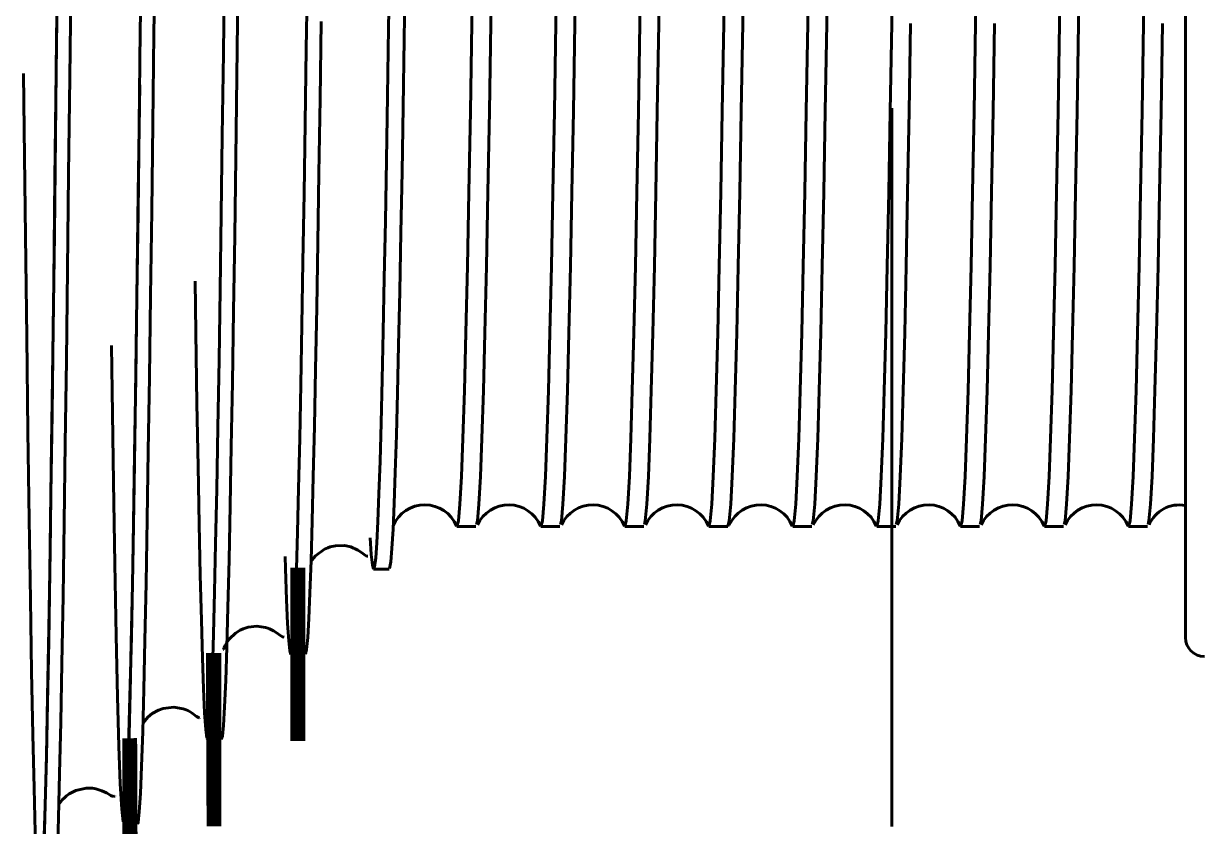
# Model space of a CAD drawing. Header units: millimetres. Extents: x 0 to 1680, y 0 to 594.
# Drawn here: x 162.803 to 166.891, y 501.21 to 503.988 of the extents above; entities that cross this region are included whole.
import ezdxf

# ---------------------------------------------------------------- set-up
doc = ezdxf.new("R2010")
doc.units = ezdxf.units.MM
doc.linetypes.add('K5LT_BASIC', pattern=[0])
doc.layers.add('Системный слой', color=7, linetype='Continuous')

# ---------------------------------------------------------------- blocks, each defined once
blk = doc.blocks.new('U438')
at = {"layer": 'Системный слой', "color": 5, "linetype": 'K5LT_BASIC', "lineweight": 60, "true_color": 0x0000ff}
for p, q in [((162.9831, 501.3339), (163.0193, 501.342)), ((163.0193, 501.342), (163.041, 501.3415)), ((163.041, 501.3415), (163.0531, 501.3396)), ((163.0531, 501.3396), (163.0736, 501.3332)), ((162.9248, 501.2852), (162.9376, 501.3023)), ((162.9376, 501.3023), (162.9437, 501.3087)), ((162.9437, 501.3087), (162.9509, 501.315)), ((162.9509, 501.315), (162.9606, 501.3221)), ((162.9606, 501.3221), (162.9831, 501.3339)), ((163.0736, 501.3332), (163.0893, 501.3257)), ((163.0893, 501.3257), (163.1047, 501.3162)), ((163.1047, 501.3162), (163.1131, 501.3129)), ((163.1131, 501.3129), (163.1188, 501.3143)), ((163.1188, 501.3143), (163.119, 501.3149))]:
    blk.add_line(p, q, dxfattribs=at)
blk = doc.blocks.new('U439')
at = {"layer": 'Системный слой', "color": 5, "linetype": 'K5LT_BASIC', "lineweight": 60, "true_color": 0x0000ff}
for p, q in [((163.2861, 501.618), (163.3227, 501.6222)), ((163.3227, 501.6222), (163.3546, 501.6167)), ((163.2181, 501.5696), (163.2333, 501.5877)), ((163.2333, 501.5877), (163.2479, 501.5999)), ((163.2479, 501.5999), (163.2692, 501.612)), ((163.2692, 501.612), (163.2861, 501.618)), ((163.3546, 501.6167), (163.3649, 501.6129)), ((163.3649, 501.6129), (163.3709, 501.6102)), ((163.3709, 501.6102), (163.3792, 501.6058)), ((163.3792, 501.6058), (163.3865, 501.6013)), ((163.3865, 501.6013), (163.4015, 501.5904)), ((163.4015, 501.5904), (163.411, 501.5848)), ((163.411, 501.5848), (163.4133, 501.5869)), ((163.2157, 501.5658), (163.2181, 501.5696))]:
    blk.add_line(p, q, dxfattribs=at)
blk = doc.blocks.new('U440')
at = {"layer": 'Системный слой', "color": 5, "linetype": 'K5LT_BASIC', "lineweight": 60, "true_color": 0x0000ff}
for p, q in [((163.5154, 501.8584), (163.5359, 501.8779)), ((163.5359, 501.8779), (163.5528, 501.8886)), ((163.5528, 501.8886), (163.5633, 501.8934)), ((163.5633, 501.8934), (163.5801, 501.8988)), ((163.5801, 501.8988), (163.6106, 501.9022)), ((163.6106, 501.9022), (163.6396, 501.8983)), ((163.6396, 501.8983), (163.6481, 501.8957)), ((163.6481, 501.8957), (163.6543, 501.8934)), ((163.6543, 501.8934), (163.6584, 501.8916)), ((163.6584, 501.8916), (163.6683, 501.8866)), ((163.6683, 501.8866), (163.6806, 501.8788)), ((163.6806, 501.8788), (163.6902, 501.8717)), ((163.6902, 501.8717), (163.6992, 501.8652)), ((163.4943, 501.8217), (163.497, 501.8281)), ((163.497, 501.8281), (163.5008, 501.836)), ((163.5008, 501.836), (163.5063, 501.8457)), ((163.5063, 501.8457), (163.5154, 501.8584)), ((163.6992, 501.8652), (163.7044, 501.865)), ((163.4939, 501.8216), (163.4943, 501.8217))]:
    blk.add_line(p, q, dxfattribs=at)
blk = doc.blocks.new('U441')
at = {"layer": 'Системный слой', "color": 5, "linetype": 'K5LT_BASIC', "lineweight": 60, "true_color": 0x0000ff}
for p, q in [((163.8133, 502.1464), (163.8441, 502.1689)), ((163.8441, 502.1689), (163.8557, 502.1741)), ((163.8557, 502.1741), (163.8636, 502.1768)), ((163.8636, 502.1768), (163.8828, 502.1811)), ((163.8828, 502.1811), (163.9136, 502.1814)), ((163.9136, 502.1814), (163.9356, 502.1767)), ((163.9356, 502.1767), (163.9451, 502.1732)), ((163.9451, 502.1732), (163.9504, 502.1709)), ((163.9504, 502.1709), (163.96, 502.1659)), ((163.96, 502.1659), (163.972, 502.1582)), ((163.972, 502.1582), (163.9813, 502.1512)), ((163.7977, 502.1268), (163.7985, 502.1281)), ((163.7985, 502.1281), (163.8002, 502.1306)), ((163.8002, 502.1306), (163.8133, 502.1464)), ((163.9813, 502.1512), (163.99, 502.145)), ((163.99, 502.145), (163.9947, 502.1451))]:
    blk.add_line(p, q, dxfattribs=at)
blk = doc.blocks.new('U444')
at = {"layer": 'Системный слой', "color": 5, "linetype": 'K5LT_BASIC', "lineweight": 60, "true_color": 0x0000ff}
for p, q in [((163.8328, 503.9953), (163.8289, 503.7275)), ((163.8289, 503.7275), (163.8249, 503.4691)), ((163.8249, 503.4691), (163.8211, 503.231)), ((163.8211, 503.231), (163.8173, 503.0053)), ((163.8173, 503.0053), (163.8133, 502.7911)), ((163.8133, 502.7911), (163.8094, 502.5935)), ((163.8094, 502.5935), (163.8056, 502.4207)), ((163.8056, 502.4207), (163.8017, 502.2664)), ((163.8017, 502.2664), (163.7978, 502.1305)), ((163.7978, 502.1305), (163.7939, 502.0166)), ((163.7939, 502.0166), (163.79, 501.9289)), ((163.79, 501.9289), (163.7862, 501.8639)), ((163.7862, 501.8639), (163.7823, 501.8221)), ((163.7783, 501.8053), (163.7777, 501.8066)), ((163.7823, 501.8221), (163.7783, 501.8053))]:
    blk.add_line(p, q, dxfattribs=at)
blk = doc.blocks.new('U445')
at = {"layer": 'Системный слой', "color": 5, "linetype": 'K5LT_BASIC', "lineweight": 60, "true_color": 0x0000ff}
for p, q in [((163.5451, 504.1046), (163.5411, 503.8049)), ((163.5411, 503.8049), (163.5373, 503.5245)), ((163.5373, 503.5245), (163.5334, 503.2542)), ((163.5334, 503.2542), (163.5295, 502.9927)), ((163.5295, 502.9927), (163.5256, 502.7458)), ((163.5256, 502.7458), (163.5217, 502.5241)), ((163.5217, 502.5241), (163.5179, 502.32)), ((163.5179, 502.32), (163.514, 502.1326)), ((163.514, 502.1326), (163.51, 501.9669)), ((163.51, 501.9669), (163.5062, 501.8294)), ((163.5062, 501.8294), (163.5024, 501.715)), ((163.5024, 501.715), (163.4984, 501.6237)), ((163.4984, 501.6237), (163.4945, 501.5585)), ((163.4945, 501.5585), (163.4907, 501.5213)), ((163.4907, 501.5213), (163.4871, 501.5109))]:
    blk.add_line(p, q, dxfattribs=at)
blk = doc.blocks.new('U446')
at = {"layer": 'Системный слой', "color": 5, "linetype": 'K5LT_BASIC', "lineweight": 60, "true_color": 0x0000ff}
for p, q in [((163.2576, 504.2753), (163.2537, 503.953)), ((163.2537, 503.953), (163.2499, 503.642)), ((163.2499, 503.642), (163.2461, 503.3401)), ((163.2461, 503.3401), (163.2422, 503.0454)), ((163.2422, 503.0454), (163.2382, 502.7649)), ((163.2382, 502.7649), (163.2344, 502.5101)), ((163.2344, 502.5101), (163.2305, 502.2728)), ((163.2305, 502.2728), (163.2266, 502.0518)), ((163.2266, 502.0518), (163.2227, 501.8527)), ((163.2227, 501.8527), (163.2188, 501.6838)), ((163.2188, 501.6838), (163.215, 501.5386)), ((163.215, 501.5386), (163.2111, 501.4171)), ((163.2111, 501.4171), (163.2071, 501.3229)), ((163.2071, 501.3229), (163.2033, 501.2594)), ((163.2033, 501.2594), (163.1995, 501.2234)), ((163.1995, 501.2234), (163.1965, 501.2177))]:
    blk.add_line(p, q, dxfattribs=at)
blk = doc.blocks.new('U447')
at = {"layer": 'Системный слой', "color": 5, "linetype": 'K5LT_BASIC', "lineweight": 60, "true_color": 0x0000ff}
for p, q in [((162.9663, 504.1438), (162.9625, 503.8016)), ((162.9625, 503.8016), (162.9586, 503.4672)), ((162.9586, 503.4672), (162.9547, 503.1386)), ((162.9547, 503.1386), (162.9508, 502.8231)), ((162.9508, 502.8231), (162.9469, 502.5345)), ((162.9469, 502.5345), (162.9431, 502.2628)), ((162.9431, 502.2628), (162.9392, 502.0069)), ((162.9392, 502.0069), (162.9352, 501.7731)), ((162.9352, 501.7731), (162.9314, 501.5709)), ((162.9314, 501.5709), (162.9275, 501.3931)), ((162.9275, 501.3931), (162.9236, 501.2393)), ((162.9236, 501.2393), (162.9197, 501.114))]:
    blk.add_line(p, q, dxfattribs=at)
blk = doc.blocks.new('U452')
at = {"layer": 'Системный слой', "color": 5, "linetype": 'K5LT_BASIC', "lineweight": 60, "true_color": 0x0000ff}
for p, q in [((164.1255, 507.68), (164.1219, 507.5167)), ((164.1219, 507.5167), (164.1184, 507.3397)), ((164.1184, 507.3397), (164.1148, 507.1489)), ((164.1148, 507.1489), (164.1113, 506.9472)), ((164.1113, 506.9472), (164.1077, 506.7353)), ((164.1077, 506.7353), (164.1041, 506.5087)), ((164.1041, 506.5087), (164.1004, 506.2742)), ((164.1004, 506.2742), (164.0967, 506.0255)), ((164.0967, 506.0255), (164.0929, 505.7701)), ((164.0929, 505.7701), (164.0892, 505.5121)), ((164.0892, 505.5121), (164.0854, 505.2525)), ((164.0854, 505.2525), (164.0816, 504.9857)), ((164.0816, 504.9857), (164.0778, 504.7209)), ((164.0778, 504.7209), (164.074, 504.4662)), ((164.074, 504.4662), (164.0702, 504.2153)), ((164.0702, 504.2153), (164.0665, 503.9734)), ((164.0665, 503.9734), (164.0627, 503.7387)), ((164.0627, 503.7387), (164.059, 503.5162)), ((164.059, 503.5162), (164.0553, 503.3041)), ((164.0553, 503.3041), (164.0515, 503.1069)), ((164.0515, 503.1069), (164.0478, 502.9231)), ((164.0478, 502.9231), (164.0441, 502.7565)), ((164.0441, 502.7565), (164.0404, 502.6059)), ((164.0404, 502.6059), (164.0366, 502.4739)), ((164.0366, 502.4739), (164.0329, 502.3608)), ((164.0329, 502.3608), (164.0291, 502.2651)), ((164.0291, 502.2651), (164.0253, 502.1907)), ((164.0064, 502.1511), (164.0027, 502.2088)), ((164.0253, 502.1907), (164.0216, 502.1388)), ((164.0103, 502.114), (164.0064, 502.1511)), ((164.014, 502.1003), (164.0103, 502.114)), ((164.0216, 502.1388), (164.0178, 502.1085)), ((164.0178, 502.1085), (164.014, 502.1003))]:
    blk.add_line(p, q, dxfattribs=at)
blk = doc.blocks.new('U454')
at = {"layer": 'Системный слой', "color": 5, "linetype": 'K5LT_BASIC', "lineweight": 60, "true_color": 0x0000ff}
for p, q in [((163.4944, 503.8855), (163.4982, 504.1748)), ((163.4906, 503.6002), (163.4944, 503.8855)), ((163.4868, 503.3283), (163.4906, 503.6002)), ((163.483, 503.068), (163.4868, 503.3283)), ((163.3962, 503.0967), (163.3988, 502.9186)), ((163.4792, 502.8246), (163.483, 503.068)), ((163.3988, 502.9186), (163.4028, 502.6737)), ((163.4753, 502.5901), (163.4792, 502.8246)), ((163.4028, 502.6737), (163.4066, 502.4556)), ((163.4714, 502.3766), (163.4753, 502.5901)), ((163.4066, 502.4556), (163.4104, 502.256)), ((163.4676, 502.1878), (163.4714, 502.3766)), ((163.4104, 502.256), (163.4142, 502.0788)), ((163.4638, 502.0212), (163.4676, 502.1878)), ((163.4142, 502.0788), (163.418, 501.9229)), ((163.46, 501.8747), (163.4638, 502.0212)), ((163.418, 501.9229), (163.4218, 501.793)), ((163.4562, 501.7527), (163.46, 501.8747)), ((163.4218, 501.793), (163.4256, 501.6861)), ((163.4524, 501.6542), (163.4562, 501.7527)), ((163.4256, 501.6861), (163.4295, 501.6026)), ((163.4486, 501.5813), (163.4524, 501.6542)), ((163.4295, 501.6026), (163.4334, 501.5451)), ((163.4447, 501.5334), (163.4486, 501.5813)), ((163.4334, 501.5451), (163.4372, 501.5155)), ((163.4372, 501.5155), (163.441, 501.5115)), ((163.441, 501.5115), (163.4447, 501.5334))]:
    blk.add_line(p, q, dxfattribs=at)
blk = doc.blocks.new('U455')
at = {"layer": 'Системный слой', "color": 5, "linetype": 'K5LT_BASIC', "lineweight": 60, "true_color": 0x0000ff}
for p, q in [((163.7812, 503.9014), (163.785, 504.1737)), ((163.7774, 503.6443), (163.7812, 503.9014)), ((163.7737, 503.4), (163.7774, 503.6443)), ((163.7699, 503.164), (163.7737, 503.4)), ((163.7661, 502.9442), (163.7699, 503.164)), ((163.7623, 502.7391), (163.7661, 502.9442)), ((163.7586, 502.5526), (163.7623, 502.7391)), ((163.7547, 502.3791), (163.7586, 502.5526)), ((163.7508, 502.2278), (163.7547, 502.3791)), ((163.747, 502.1008), (163.7508, 502.2278)), ((163.708, 502.1433), (163.7092, 502.1024)), ((163.7092, 502.1024), (163.713, 501.9938)), ((163.7433, 501.9963), (163.747, 502.1008)), ((163.713, 501.9938), (163.7168, 501.9117)), ((163.7395, 501.9129), (163.7433, 501.9963)), ((163.7168, 501.9117), (163.7206, 501.8523)), ((163.7357, 501.8533), (163.7395, 501.9129)), ((163.7206, 501.8523), (163.7243, 501.8168)), ((163.7319, 501.8171), (163.7357, 501.8533)), ((163.7243, 501.8168), (163.7281, 501.805)), ((163.7281, 501.805), (163.7319, 501.8171))]:
    blk.add_line(p, q, dxfattribs=at)
blk = doc.blocks.new('U456')
at = {"layer": 'Системный слой', "color": 5, "linetype": 'K5LT_BASIC', "lineweight": 60, "true_color": 0x0000ff}
for p, q in [((163.1998, 503.4014), (163.2045, 503.7767)), ((163.195, 503.0401), (163.1998, 503.4014)), ((163.1902, 502.7025), (163.195, 503.0401)), ((163.1066, 502.8742), (163.1088, 502.7171)), ((163.1088, 502.7171), (163.1136, 502.4016)), ((163.1854, 502.3922), (163.1902, 502.7025)), ((163.1136, 502.4016), (163.1183, 502.118)), ((163.1806, 502.1127), (163.1854, 502.3922)), ((163.1183, 502.118), (163.1231, 501.8693)), ((163.1758, 501.8669), (163.1806, 502.1127)), ((163.1231, 501.8693), (163.1279, 501.6582)), ((163.171, 501.6577), (163.1758, 501.8669)), ((163.1279, 501.6582), (163.1327, 501.4868)), ((163.1662, 501.4873), (163.171, 501.6577)), ((163.1327, 501.4868), (163.1375, 501.3568)), ((163.1615, 501.3577), (163.1662, 501.4873)), ((163.1375, 501.3568), (163.1423, 501.2695)), ((163.1567, 501.2703), (163.1615, 501.3577)), ((163.1423, 501.2695), (163.1471, 501.2259)), ((163.1519, 501.2261), (163.1567, 501.2703)), ((163.1471, 501.2259), (163.1519, 501.2261))]:
    blk.add_line(p, q, dxfattribs=at)
blk = doc.blocks.new('U460')
at = {"layer": 'Системный слой', "color": 5, "linetype": 'K5LT_BASIC', "lineweight": 60, "true_color": 0x0000ff}
for p, q in [((162.917, 503.936), (162.9208, 504.286)), ((162.9131, 503.5977), (162.917, 503.936)), ((162.9091, 503.2582), (162.9131, 503.5977)), ((162.9052, 502.9361), (162.9091, 503.2582)), ((162.9013, 502.6375), (162.9052, 502.9361)), ((162.8975, 502.3593), (162.9013, 502.6375)), ((162.8935, 502.0912), (162.8975, 502.3593)), ((162.8895, 501.8487), (162.8935, 502.0912)), ((162.8856, 501.6357), (162.8895, 501.8487)), ((162.8818, 501.4496), (162.8856, 501.6357)), ((162.8778, 501.2839), (162.8818, 501.4496)), ((162.8738, 501.1491), (162.8778, 501.2839))]:
    blk.add_line(p, q, dxfattribs=at)
blk = doc.blocks.new('U461')
at = {"layer": 'Системный слой', "color": 5, "linetype": 'K5LT_BASIC', "lineweight": 60, "true_color": 0x0000ff}
for p, q in [((163.2068, 503.9623), (163.2108, 504.2975)), ((163.2028, 503.6394), (163.2068, 503.9623)), ((163.1989, 503.335), (163.2028, 503.6394)), ((163.1951, 503.0461), (163.1989, 503.335)), ((163.1911, 502.762), (163.1951, 503.0461)), ((163.1871, 502.4986), (163.1911, 502.762)), ((163.1833, 502.2606), (163.1871, 502.4986)), ((163.1794, 502.0452), (163.1833, 502.2606)), ((163.1754, 501.8448), (163.1794, 502.0452)), ((163.1715, 501.6713), (163.1754, 501.8448)), ((163.1676, 501.5272), (163.1715, 501.6713)), ((163.1638, 501.4103), (163.1676, 501.5272)), ((163.1598, 501.317), (163.1638, 501.4103)), ((163.1558, 501.2539), (163.1598, 501.317)), ((163.1519, 501.221), (163.1558, 501.2539)), ((163.1494, 501.2181), (163.1519, 501.221))]:
    blk.add_line(p, q, dxfattribs=at)
blk = doc.blocks.new('U462')
at = {"layer": 'Системный слой', "color": 5, "linetype": 'K5LT_BASIC', "lineweight": 60, "true_color": 0x0000ff}
for p, q in [((166.7456, 503.9883), (166.7404, 503.6856)), ((166.7404, 503.6856), (166.7352, 503.4053)), ((166.7352, 503.4053), (166.7301, 503.149)), ((166.7301, 503.149), (166.7248, 502.9184)), ((166.7248, 502.9184), (166.7196, 502.7183)), ((166.7196, 502.7183), (166.7145, 502.5521)), ((166.7145, 502.5521), (166.7093, 502.4205)), ((166.7093, 502.4205), (166.7041, 502.3246)), ((166.7041, 502.3246), (166.6988, 502.2668)), ((166.6988, 502.2668), (166.6955, 502.2544))]:
    blk.add_line(p, q, dxfattribs=at)
blk = doc.blocks.new('U463')
at = {"layer": 'Системный слой', "color": 5, "linetype": 'K5LT_BASIC', "lineweight": 60, "true_color": 0x0000ff}
for p, q in [((166.4602, 504.308), (166.455, 503.9883)), ((166.455, 503.9883), (166.4497, 503.6856)), ((166.4497, 503.6856), (166.4446, 503.4053)), ((166.4446, 503.4053), (166.4394, 503.149)), ((166.4394, 503.149), (166.4342, 502.9184)), ((166.4342, 502.9184), (166.429, 502.7183)), ((166.429, 502.7183), (166.4238, 502.5521)), ((166.4238, 502.5521), (166.4187, 502.4205)), ((166.4187, 502.4205), (166.4134, 502.3246)), ((166.4134, 502.3246), (166.4082, 502.2668)), ((166.4082, 502.2668), (166.4049, 502.2544))]:
    blk.add_line(p, q, dxfattribs=at)
blk = doc.blocks.new('U464')
at = {"layer": 'Системный слой', "color": 5, "linetype": 'K5LT_BASIC', "lineweight": 60, "true_color": 0x0000ff}
for p, q in [((166.1643, 503.9883), (166.1591, 503.6856)), ((166.1591, 503.6856), (166.154, 503.4053)), ((166.154, 503.4053), (166.1488, 503.149)), ((166.1488, 503.149), (166.1436, 502.9184)), ((166.1436, 502.9184), (166.1383, 502.7183)), ((166.1383, 502.7183), (166.1332, 502.5521)), ((166.1332, 502.5521), (166.1281, 502.4205)), ((166.1281, 502.4205), (166.1228, 502.3246)), ((166.1228, 502.3246), (166.1176, 502.2668)), ((166.1176, 502.2668), (166.1143, 502.2544))]:
    blk.add_line(p, q, dxfattribs=at)
blk = doc.blocks.new('U465')
at = {"layer": 'Системный слой', "color": 5, "linetype": 'K5LT_BASIC', "lineweight": 60, "true_color": 0x0000ff}
for p, q in [((165.8737, 503.9883), (165.8685, 503.6856)), ((165.8685, 503.6856), (165.8633, 503.4053)), ((165.8633, 503.4053), (165.8582, 503.149)), ((165.8582, 503.149), (165.853, 502.9184)), ((165.853, 502.9184), (165.8477, 502.7183)), ((165.8477, 502.7183), (165.8426, 502.5521)), ((165.8426, 502.5521), (165.8374, 502.4205)), ((165.8374, 502.4205), (165.8322, 502.3246)), ((165.8322, 502.3246), (165.827, 502.2668)), ((165.827, 502.2668), (165.8237, 502.2544))]:
    blk.add_line(p, q, dxfattribs=at)
blk = doc.blocks.new('U466')
at = {"layer": 'Системный слой', "color": 5, "linetype": 'K5LT_BASIC', "lineweight": 60, "true_color": 0x0000ff}
for p, q in [((165.5883, 504.308), (165.5831, 503.9883)), ((165.5831, 503.9883), (165.5779, 503.6856)), ((165.5779, 503.6856), (165.5727, 503.4053)), ((165.5727, 503.4053), (165.5676, 503.149)), ((165.5676, 503.149), (165.5623, 502.9184)), ((165.5623, 502.9184), (165.5571, 502.7183)), ((165.5571, 502.7183), (165.552, 502.5521)), ((165.552, 502.5521), (165.5468, 502.4205)), ((165.5468, 502.4205), (165.5416, 502.3246)), ((165.5416, 502.3246), (165.5363, 502.2668)), ((165.5363, 502.2668), (165.533, 502.2544))]:
    blk.add_line(p, q, dxfattribs=at)
blk = doc.blocks.new('U467')
at = {"layer": 'Системный слой', "color": 5, "linetype": 'K5LT_BASIC', "lineweight": 60, "true_color": 0x0000ff}
for p, q in [((165.2977, 504.308), (165.2925, 503.9883)), ((165.2925, 503.9883), (165.2872, 503.6856)), ((165.2872, 503.6856), (165.2821, 503.4053)), ((165.2821, 503.4053), (165.2769, 503.149)), ((165.2769, 503.149), (165.2717, 502.9184)), ((165.2717, 502.9184), (165.2665, 502.7183)), ((165.2665, 502.7183), (165.2613, 502.5521)), ((165.2613, 502.5521), (165.2562, 502.4205)), ((165.2562, 502.4205), (165.2509, 502.3246)), ((165.2509, 502.3246), (165.2457, 502.2668)), ((165.2457, 502.2668), (165.2406, 502.2475))]:
    blk.add_line(p, q, dxfattribs=at)
blk = doc.blocks.new('U468')
at = {"layer": 'Системный слой', "color": 5, "linetype": 'K5LT_BASIC', "lineweight": 60, "true_color": 0x0000ff}
for p, q in [((165.0071, 504.308), (165.0018, 503.9883)), ((165.0018, 503.9883), (164.9966, 503.6856)), ((164.9966, 503.6856), (164.9915, 503.4053)), ((164.9915, 503.4053), (164.9863, 503.149)), ((164.9863, 503.149), (164.9811, 502.9184)), ((164.9811, 502.9184), (164.9758, 502.7183)), ((164.9758, 502.7183), (164.9707, 502.5521)), ((164.9707, 502.5521), (164.9656, 502.4205)), ((164.9656, 502.4205), (164.9603, 502.3246)), ((164.9603, 502.3246), (164.9551, 502.2668)), ((164.9551, 502.2668), (164.9518, 502.2544))]:
    blk.add_line(p, q, dxfattribs=at)
blk = doc.blocks.new('U469')
at = {"layer": 'Системный слой', "color": 5, "linetype": 'K5LT_BASIC', "lineweight": 60, "true_color": 0x0000ff}
for p, q in [((164.7165, 504.308), (164.7112, 503.9883)), ((164.7112, 503.9883), (164.706, 503.6856)), ((164.706, 503.6856), (164.7008, 503.4053)), ((164.7008, 503.4053), (164.6957, 503.149)), ((164.6957, 503.149), (164.6905, 502.9184)), ((164.6905, 502.9184), (164.6852, 502.7183)), ((164.6852, 502.7183), (164.6801, 502.5521)), ((164.6801, 502.5521), (164.6749, 502.4205)), ((164.6749, 502.4205), (164.6697, 502.3246)), ((164.6697, 502.3246), (164.6645, 502.2668)), ((164.6645, 502.2668), (164.6612, 502.2544))]:
    blk.add_line(p, q, dxfattribs=at)
blk = doc.blocks.new('U470')
at = {"layer": 'Системный слой', "color": 5, "linetype": 'K5LT_BASIC', "lineweight": 60, "true_color": 0x0000ff}
for p, q in [((164.4258, 504.308), (164.4206, 503.9883)), ((164.4206, 503.9883), (164.4154, 503.6856)), ((164.4154, 503.6856), (164.4102, 503.4053)), ((164.4102, 503.4053), (164.4051, 503.149)), ((164.4051, 503.149), (164.3998, 502.9184)), ((164.3998, 502.9184), (164.3946, 502.7183)), ((164.3946, 502.7183), (164.3895, 502.5521)), ((164.3895, 502.5521), (164.3843, 502.4205)), ((164.3843, 502.4205), (164.3791, 502.3246)), ((164.3791, 502.3246), (164.3738, 502.2668)), ((164.3738, 502.2668), (164.3705, 502.2544))]:
    blk.add_line(p, q, dxfattribs=at)
blk = doc.blocks.new('U472')
at = {"layer": 'Системный слой', "color": 5, "linetype": 'K5LT_BASIC', "lineweight": 60, "true_color": 0x0000ff}
for p, q in [((164.3704, 504.9772), (164.3756, 505.3218)), ((164.3652, 504.6384), (164.3704, 504.9772)), ((164.3601, 504.3081), (164.3652, 504.6384)), ((164.3549, 503.9885), (164.3601, 504.3081)), ((164.3496, 503.6858), (164.3549, 503.9885)), ((164.3445, 503.4055), (164.3496, 503.6858)), ((164.3393, 503.1492), (164.3445, 503.4055)), ((164.3341, 502.9186), (164.3393, 503.1492)), ((164.3289, 502.7185), (164.3341, 502.9186)), ((164.3237, 502.5523), (164.3289, 502.7185)), ((164.3186, 502.4207), (164.3237, 502.5523)), ((164.3133, 502.3249), (164.3186, 502.4207)), ((164.3081, 502.267), (164.3133, 502.3249)), ((164.3014, 502.2537), (164.303, 502.2478)), ((164.303, 502.2478), (164.3081, 502.267))]:
    blk.add_line(p, q, dxfattribs=at)
blk = doc.blocks.new('U473')
at = {"layer": 'Системный слой', "color": 5, "linetype": 'K5LT_BASIC', "lineweight": 60, "true_color": 0x0000ff}
for p, q in [((164.661, 504.9772), (164.6662, 505.322)), ((164.6559, 504.6384), (164.661, 504.9772)), ((164.6507, 504.3081), (164.6559, 504.6384)), ((164.6455, 503.9885), (164.6507, 504.3081)), ((164.6402, 503.6858), (164.6455, 503.9885)), ((164.6351, 503.4055), (164.6402, 503.6858)), ((164.63, 503.1492), (164.6351, 503.4055)), ((164.6247, 502.9186), (164.63, 503.1492)), ((164.6195, 502.7185), (164.6247, 502.9186)), ((164.6143, 502.5523), (164.6195, 502.7185)), ((164.6092, 502.4207), (164.6143, 502.5523)), ((164.604, 502.3249), (164.6092, 502.4207)), ((164.5987, 502.267), (164.604, 502.3249)), ((164.592, 502.2537), (164.5936, 502.2478)), ((164.5936, 502.2478), (164.5987, 502.267))]:
    blk.add_line(p, q, dxfattribs=at)
blk = doc.blocks.new('U474')
at = {"layer": 'Системный слой', "color": 5, "linetype": 'K5LT_BASIC', "lineweight": 60, "true_color": 0x0000ff}
for p, q in [((164.9516, 504.9772), (164.9569, 505.3225)), ((164.9569, 505.3225), (164.9569, 505.323)), ((164.9465, 504.6384), (164.9516, 504.9772)), ((164.9413, 504.3081), (164.9465, 504.6384)), ((164.9361, 503.9885), (164.9413, 504.3081)), ((164.9309, 503.6858), (164.9361, 503.9885)), ((164.9257, 503.4055), (164.9309, 503.6858)), ((164.9206, 503.1492), (164.9257, 503.4055)), ((164.9153, 502.9186), (164.9206, 503.1492)), ((164.9101, 502.7185), (164.9153, 502.9186)), ((164.905, 502.5523), (164.9101, 502.7185)), ((164.8998, 502.4207), (164.905, 502.5523)), ((164.8946, 502.3249), (164.8998, 502.4207)), ((164.8893, 502.267), (164.8946, 502.3249)), ((164.8826, 502.2537), (164.8842, 502.2478)), ((164.8842, 502.2478), (164.8893, 502.267))]:
    blk.add_line(p, q, dxfattribs=at)
blk = doc.blocks.new('U475')
at = {"layer": 'Системный слой', "color": 5, "linetype": 'K5LT_BASIC', "lineweight": 60, "true_color": 0x0000ff}
for p, q in [((165.2423, 504.9772), (165.2475, 505.3225)), ((165.2475, 505.3225), (165.2475, 505.3231)), ((165.2371, 504.6384), (165.2423, 504.9772)), ((165.232, 504.3081), (165.2371, 504.6384)), ((165.2267, 503.9885), (165.232, 504.3081)), ((165.2215, 503.6858), (165.2267, 503.9885)), ((165.2164, 503.4055), (165.2215, 503.6858)), ((165.2112, 503.1492), (165.2164, 503.4055)), ((165.206, 502.9186), (165.2112, 503.1492)), ((165.2007, 502.7185), (165.206, 502.9186)), ((165.1956, 502.5523), (165.2007, 502.7185)), ((165.1905, 502.4207), (165.1956, 502.5523)), ((165.1852, 502.3249), (165.1905, 502.4207)), ((165.18, 502.267), (165.1852, 502.3249)), ((165.1733, 502.2537), (165.1748, 502.2478)), ((165.1748, 502.2478), (165.18, 502.267))]:
    blk.add_line(p, q, dxfattribs=at)
blk = doc.blocks.new('U476')
at = {"layer": 'Системный слой', "color": 5, "linetype": 'K5LT_BASIC', "lineweight": 60, "true_color": 0x0000ff}
for p, q in [((165.5329, 504.9772), (165.5381, 505.3225)), ((165.5277, 504.6384), (165.5329, 504.9772)), ((165.5226, 504.3081), (165.5277, 504.6384)), ((165.5174, 503.9885), (165.5226, 504.3081)), ((165.5121, 503.6858), (165.5174, 503.9885)), ((165.507, 503.4055), (165.5121, 503.6858)), ((165.5018, 503.1492), (165.507, 503.4055)), ((165.4966, 502.9186), (165.5018, 503.1492)), ((165.4914, 502.7185), (165.4966, 502.9186)), ((165.4862, 502.5523), (165.4914, 502.7185)), ((165.4811, 502.4207), (165.4862, 502.5523)), ((165.4758, 502.3249), (165.4811, 502.4207)), ((165.4706, 502.267), (165.4758, 502.3249)), ((165.4639, 502.2537), (165.4655, 502.2478)), ((165.4655, 502.2478), (165.4706, 502.267))]:
    blk.add_line(p, q, dxfattribs=at)
blk = doc.blocks.new('U477')
at = {"layer": 'Системный слой', "color": 5, "linetype": 'K5LT_BASIC', "lineweight": 60, "true_color": 0x0000ff}
for p, q in [((165.8235, 504.9772), (165.8287, 505.3219)), ((165.8184, 504.6384), (165.8235, 504.9772)), ((165.8132, 504.3081), (165.8184, 504.6384)), ((165.808, 503.9885), (165.8132, 504.3081)), ((165.8027, 503.6858), (165.808, 503.9885)), ((165.7976, 503.4055), (165.8027, 503.6858)), ((165.7925, 503.1492), (165.7976, 503.4055)), ((165.7872, 502.9186), (165.7925, 503.1492)), ((165.782, 502.7185), (165.7872, 502.9186)), ((165.7768, 502.5523), (165.782, 502.7185)), ((165.7717, 502.4207), (165.7768, 502.5523)), ((165.7665, 502.3249), (165.7717, 502.4207)), ((165.7612, 502.267), (165.7665, 502.3249)), ((165.7545, 502.2537), (165.7561, 502.2478)), ((165.7561, 502.2478), (165.7612, 502.267))]:
    blk.add_line(p, q, dxfattribs=at)
blk = doc.blocks.new('U478')
at = {"layer": 'Системный слой', "color": 5, "linetype": 'K5LT_BASIC', "lineweight": 60, "true_color": 0x0000ff}
for p, q in [((166.1141, 504.9772), (166.1194, 505.3222)), ((166.109, 504.6384), (166.1141, 504.9772)), ((166.1038, 504.3081), (166.109, 504.6384)), ((166.0986, 503.9885), (166.1038, 504.3081)), ((166.0934, 503.6858), (166.0986, 503.9885)), ((166.0882, 503.4055), (166.0934, 503.6858)), ((166.0831, 503.1492), (166.0882, 503.4055)), ((166.0778, 502.9186), (166.0831, 503.1492)), ((166.0726, 502.7185), (166.0778, 502.9186)), ((166.0675, 502.5523), (166.0726, 502.7185)), ((166.0623, 502.4207), (166.0675, 502.5523)), ((166.0571, 502.3249), (166.0623, 502.4207)), ((166.0518, 502.267), (166.0571, 502.3249)), ((166.0451, 502.2537), (166.0467, 502.2478)), ((166.0467, 502.2478), (166.0518, 502.267))]:
    blk.add_line(p, q, dxfattribs=at)
blk = doc.blocks.new('U479')
at = {"layer": 'Системный слой', "color": 5, "linetype": 'K5LT_BASIC', "lineweight": 60, "true_color": 0x0000ff}
for p, q in [((166.4048, 504.9772), (166.41, 505.3225)), ((166.41, 505.3225), (166.41, 505.3232)), ((166.3996, 504.6384), (166.4048, 504.9772)), ((166.3945, 504.3081), (166.3996, 504.6384)), ((166.3892, 503.9885), (166.3945, 504.3081)), ((166.384, 503.6858), (166.3892, 503.9885)), ((166.3789, 503.4055), (166.384, 503.6858)), ((166.3737, 503.1492), (166.3789, 503.4055)), ((166.3685, 502.9186), (166.3737, 503.1492)), ((166.3632, 502.7185), (166.3685, 502.9186)), ((166.3581, 502.5523), (166.3632, 502.7185)), ((166.353, 502.4207), (166.3581, 502.5523)), ((166.3477, 502.3249), (166.353, 502.4207)), ((166.3425, 502.267), (166.3477, 502.3249)), ((166.3358, 502.2537), (166.3373, 502.2478)), ((166.3373, 502.2478), (166.3425, 502.267))]:
    blk.add_line(p, q, dxfattribs=at)
blk = doc.blocks.new('U480')
at = {"layer": 'Системный слой', "color": 5, "linetype": 'K5LT_BASIC', "lineweight": 60, "true_color": 0x0000ff}
for p, q in [((166.6954, 504.9772), (166.7006, 505.3225)), ((166.7006, 505.3225), (166.7006, 505.3232)), ((166.6902, 504.6384), (166.6954, 504.9772)), ((166.6851, 504.3081), (166.6902, 504.6384)), ((166.6799, 503.9885), (166.6851, 504.3081)), ((166.6746, 503.6858), (166.6799, 503.9885)), ((166.6695, 503.4055), (166.6746, 503.6858)), ((166.6643, 503.1492), (166.6695, 503.4055)), ((166.6591, 502.9186), (166.6643, 503.1492)), ((166.6539, 502.7185), (166.6591, 502.9186)), ((166.6487, 502.5523), (166.6539, 502.7185)), ((166.6436, 502.4207), (166.6487, 502.5523)), ((166.6383, 502.3249), (166.6436, 502.4207)), ((166.6331, 502.267), (166.6383, 502.3249)), ((166.6264, 502.2537), (166.628, 502.2478)), ((166.628, 502.2478), (166.6331, 502.267))]:
    blk.add_line(p, q, dxfattribs=at)
blk = doc.blocks.new('U481')
at = {"layer": 'Системный слой', "color": 5, "linetype": 'K5LT_BASIC', "lineweight": 60, "true_color": 0x0000ff}
for p, q in [((164.1782, 507.5293), (164.182, 507.68)), ((164.1747, 507.3675), (164.1782, 507.5293)), ((164.1707, 507.1681), (164.1747, 507.3675)), ((164.1668, 506.9542), (164.1707, 507.1681)), ((164.1629, 506.7302), (164.1668, 506.9542)), ((164.1591, 506.4941), (164.1629, 506.7302)), ((164.1552, 506.2513), (164.1591, 506.4941)), ((164.1514, 505.9994), (164.1552, 506.2513)), ((164.1476, 505.7443), (164.1514, 505.9994)), ((164.1437, 505.4824), (164.1476, 505.7443)), ((164.1399, 505.2208), (164.1437, 505.4824)), ((164.1359, 504.9498), (164.1399, 505.2208)), ((164.1319, 504.6831), (164.1359, 504.9498)), ((164.1281, 504.4263), (164.1319, 504.6831)), ((164.1243, 504.1771), (164.1281, 504.4263)), ((164.1204, 503.9334), (164.1243, 504.1771)), ((164.1166, 503.7006), (164.1204, 503.9334)), ((164.1127, 503.4757), (164.1166, 503.7006)), ((164.1089, 503.265), (164.1127, 503.4757)), ((164.1049, 503.0611), (164.1089, 503.265)), ((164.101, 502.875), (164.1049, 503.0611)), ((164.0971, 502.7098), (164.101, 502.875)), ((164.0932, 502.5636), (164.0971, 502.7098)), ((164.0894, 502.435), (164.0932, 502.5636)), ((164.0856, 502.327), (164.0894, 502.435)), ((164.0817, 502.2383), (164.0856, 502.327)), ((164.0779, 502.1716), (164.0817, 502.2383)), ((164.0739, 502.1253), (164.0779, 502.1716)), ((164.0699, 502.1026), (164.0739, 502.1253)), ((164.0681, 502.1029), (164.0699, 502.1026))]:
    blk.add_line(p, q, dxfattribs=at)
blk = doc.blocks.new('U482')
at = {"layer": 'Системный слой', "color": 5, "linetype": 'K5LT_BASIC', "lineweight": 60, "true_color": 0x0000ff}
for p, q in [((166.6851, 504.308), (166.6799, 503.9883)), ((166.6799, 503.9883), (166.6746, 503.6856)), ((166.6746, 503.6856), (166.6695, 503.4053)), ((166.6695, 503.4053), (166.6643, 503.149)), ((166.6643, 503.149), (166.6591, 502.9184)), ((166.6591, 502.9184), (166.6539, 502.7183)), ((166.6539, 502.7183), (166.6487, 502.5521)), ((166.6487, 502.5521), (166.6436, 502.4205)), ((166.6436, 502.4205), (166.6383, 502.3246)), ((166.6383, 502.3246), (166.6331, 502.2668)), ((166.6331, 502.2668), (166.628, 502.2475))]:
    blk.add_line(p, q, dxfattribs=at)
blk = doc.blocks.new('U483')
at = {"layer": 'Системный слой', "color": 5, "linetype": 'K5LT_BASIC', "lineweight": 60, "true_color": 0x0000ff}
for p, q in [((166.3892, 503.9883), (166.384, 503.6856)), ((166.384, 503.6856), (166.3789, 503.4053)), ((166.3789, 503.4053), (166.3737, 503.149)), ((166.3737, 503.149), (166.3685, 502.9184)), ((166.3685, 502.9184), (166.3632, 502.7183)), ((166.3632, 502.7183), (166.3581, 502.5521)), ((166.3581, 502.5521), (166.353, 502.4205)), ((166.353, 502.4205), (166.3477, 502.3246)), ((166.3477, 502.3246), (166.3425, 502.2668)), ((166.3425, 502.2668), (166.3373, 502.2475))]:
    blk.add_line(p, q, dxfattribs=at)
blk = doc.blocks.new('U484')
at = {"layer": 'Системный слой', "color": 5, "linetype": 'K5LT_BASIC', "lineweight": 60, "true_color": 0x0000ff}
for p, q in [((166.0986, 503.9883), (166.0934, 503.6856)), ((166.0934, 503.6856), (166.0882, 503.4053)), ((166.0882, 503.4053), (166.0831, 503.149)), ((166.0831, 503.149), (166.0778, 502.9184)), ((166.0778, 502.9184), (166.0726, 502.7183)), ((166.0726, 502.7183), (166.0675, 502.5521)), ((166.0675, 502.5521), (166.0623, 502.4205)), ((166.0623, 502.4205), (166.0571, 502.3246)), ((166.0571, 502.3246), (166.0518, 502.2668)), ((166.0518, 502.2668), (166.0467, 502.2475))]:
    blk.add_line(p, q, dxfattribs=at)
blk = doc.blocks.new('U485')
at = {"layer": 'Системный слой', "color": 5, "linetype": 'K5LT_BASIC', "lineweight": 60, "true_color": 0x0000ff}
for p, q in [((165.8132, 504.308), (165.808, 503.9883)), ((165.808, 503.9883), (165.8027, 503.6856)), ((165.8027, 503.6856), (165.7976, 503.4053)), ((165.7976, 503.4053), (165.7925, 503.149)), ((165.7925, 503.149), (165.7872, 502.9184)), ((165.7872, 502.9184), (165.782, 502.7183)), ((165.782, 502.7183), (165.7768, 502.5521)), ((165.7768, 502.5521), (165.7717, 502.4205)), ((165.7717, 502.4205), (165.7665, 502.3246)), ((165.7665, 502.3246), (165.7612, 502.2668)), ((165.7612, 502.2668), (165.7561, 502.2475))]:
    blk.add_line(p, q, dxfattribs=at)
blk = doc.blocks.new('U486')
at = {"layer": 'Системный слой', "color": 5, "linetype": 'K5LT_BASIC', "lineweight": 60, "true_color": 0x0000ff}
for p, q in [((165.5226, 504.308), (165.5174, 503.9883)), ((165.5174, 503.9883), (165.5121, 503.6856)), ((165.5121, 503.6856), (165.507, 503.4053)), ((165.507, 503.4053), (165.5018, 503.149)), ((165.5018, 503.149), (165.4966, 502.9184)), ((165.4966, 502.9184), (165.4914, 502.7183)), ((165.4914, 502.7183), (165.4862, 502.5521)), ((165.4862, 502.5521), (165.4811, 502.4205)), ((165.4811, 502.4205), (165.4758, 502.3246)), ((165.4758, 502.3246), (165.4706, 502.2668)), ((165.4706, 502.2668), (165.4655, 502.2475))]:
    blk.add_line(p, q, dxfattribs=at)
blk = doc.blocks.new('U487')
at = {"layer": 'Системный слой', "color": 5, "linetype": 'K5LT_BASIC', "lineweight": 60, "true_color": 0x0000ff}
for p, q in [((165.232, 504.308), (165.2267, 503.9883)), ((165.2267, 503.9883), (165.2215, 503.6856)), ((165.2215, 503.6856), (165.2164, 503.4053)), ((165.2164, 503.4053), (165.2112, 503.149)), ((165.2112, 503.149), (165.206, 502.9184)), ((165.206, 502.9184), (165.2007, 502.7183)), ((165.2007, 502.7183), (165.1956, 502.5521)), ((165.1956, 502.5521), (165.1905, 502.4205)), ((165.1905, 502.4205), (165.1852, 502.3246)), ((165.1852, 502.3246), (165.18, 502.2668)), ((165.18, 502.2668), (165.1748, 502.2475))]:
    blk.add_line(p, q, dxfattribs=at)
blk = doc.blocks.new('U488')
at = {"layer": 'Системный слой', "color": 5, "linetype": 'K5LT_BASIC', "lineweight": 60, "true_color": 0x0000ff}
for p, q in [((164.9413, 504.308), (164.9361, 503.9883)), ((164.9361, 503.9883), (164.9309, 503.6856)), ((164.9309, 503.6856), (164.9257, 503.4053)), ((164.9257, 503.4053), (164.9206, 503.149)), ((164.9206, 503.149), (164.9153, 502.9184)), ((164.9153, 502.9184), (164.9101, 502.7183)), ((164.9101, 502.7183), (164.905, 502.5521)), ((164.905, 502.5521), (164.8998, 502.4205)), ((164.8998, 502.4205), (164.8946, 502.3246)), ((164.8946, 502.3246), (164.8893, 502.2668)), ((164.8893, 502.2668), (164.8842, 502.2475))]:
    blk.add_line(p, q, dxfattribs=at)
blk = doc.blocks.new('U489')
at = {"layer": 'Системный слой', "color": 5, "linetype": 'K5LT_BASIC', "lineweight": 60, "true_color": 0x0000ff}
for p, q in [((164.6507, 504.308), (164.6455, 503.9883)), ((164.6455, 503.9883), (164.6402, 503.6856)), ((164.6402, 503.6856), (164.6351, 503.4053)), ((164.6351, 503.4053), (164.63, 503.149)), ((164.63, 503.149), (164.6247, 502.9184)), ((164.6247, 502.9184), (164.6195, 502.7183)), ((164.6195, 502.7183), (164.6143, 502.5521)), ((164.6143, 502.5521), (164.6092, 502.4205)), ((164.6092, 502.4205), (164.604, 502.3246)), ((164.604, 502.3246), (164.5987, 502.2668)), ((164.5987, 502.2668), (164.5936, 502.2475))]:
    blk.add_line(p, q, dxfattribs=at)
blk = doc.blocks.new('U490')
at = {"layer": 'Системный слой', "color": 5, "linetype": 'K5LT_BASIC', "lineweight": 60, "true_color": 0x0000ff}
for p, q in [((164.3601, 504.308), (164.3549, 503.9883)), ((164.3549, 503.9883), (164.3496, 503.6856)), ((164.3496, 503.6856), (164.3445, 503.4053)), ((164.3445, 503.4053), (164.3393, 503.149)), ((164.3393, 503.149), (164.3341, 502.9184)), ((164.3341, 502.9184), (164.3289, 502.7183)), ((164.3289, 502.7183), (164.3237, 502.5521)), ((164.3237, 502.5521), (164.3186, 502.4205)), ((164.3186, 502.4205), (164.3133, 502.3246)), ((164.3133, 502.3246), (164.3081, 502.2668)), ((164.3081, 502.2668), (164.303, 502.2475))]:
    blk.add_line(p, q, dxfattribs=at)
blk = doc.blocks.new('U494')
at = {"layer": 'Системный слой', "color": 5, "linetype": 'K5LT_BASIC', "lineweight": 60, "true_color": 0x0000ff}
for p, q in [((162.9326, 505.3813), (162.9338, 505.4892)), ((162.9284, 504.9845), (162.9326, 505.3813)), ((162.9241, 504.5898), (162.9284, 504.9845)), ((162.9198, 504.2006), (162.9241, 504.5898)), ((162.9156, 503.8201), (162.9198, 504.2006)), ((162.8027, 503.8156), (162.8049, 503.6208)), ((162.9113, 503.4517), (162.9156, 503.8201)), ((162.8049, 503.6208), (162.8091, 503.2536)), ((162.9071, 503.0984), (162.9113, 503.4517)), ((162.8091, 503.2536), (162.8134, 502.9045)), ((162.9028, 502.7633), (162.9071, 503.0984)), ((162.8134, 502.9045), (162.8177, 502.5765)), ((162.8986, 502.4493), (162.9028, 502.7633)), ((162.8177, 502.5765), (162.8219, 502.2724)), ((162.8943, 502.159), (162.8986, 502.4493)), ((162.8219, 502.2724), (162.8262, 501.9947)), ((162.89, 501.895), (162.8943, 502.159)), ((162.8262, 501.9947), (162.8304, 501.7456)), ((162.8858, 501.6595), (162.89, 501.895)), ((162.8304, 501.7456), (162.8347, 501.5272)), ((162.8815, 501.4547), (162.8858, 501.6595)), ((162.8347, 501.5272), (162.8389, 501.3414)), ((162.8773, 501.2822), (162.8815, 501.4547)), ((162.8389, 501.3414), (162.8432, 501.1896)), ((162.873, 501.1437), (162.8773, 501.2822)), ((162.8432, 501.1896), (162.8475, 501.073)), ((162.8688, 501.0403), (162.873, 501.1437)), ((162.8475, 501.073), (162.8517, 500.9926)), ((162.8645, 500.973), (162.8688, 501.0403)), ((162.8517, 500.9926), (162.856, 500.949)), ((162.8602, 500.9424), (162.8645, 500.973)), ((162.856, 500.949), (162.8602, 500.9424))]:
    blk.add_line(p, q, dxfattribs=at)
blk = doc.blocks.new('U427')
at = {"layer": 'Системный слой', "color": 5, "linetype": 'K5LT_BASIC', "lineweight": 60, "true_color": 0x0000ff}
for p, q in [((166.825, 501.8632), (166.825, 508.7819)), ((164.303, 502.2475), (164.3687, 502.2475)), ((164.5936, 502.2475), (164.6593, 502.2475)), ((164.8842, 502.2475), (164.9499, 502.2475)), ((165.1748, 502.2475), (165.2406, 502.2475)), ((165.4655, 502.2475), (165.5312, 502.2475)), ((165.7561, 502.2475), (165.8218, 502.2475)), ((166.0467, 502.2475), (166.1124, 502.2475)), ((166.3373, 502.2475), (166.4031, 502.2475)), ((166.628, 502.2475), (166.6937, 502.2475)), ((164.0145, 502.1001), (164.0681, 502.1001))]:
    blk.add_line(p, q, dxfattribs=at)
at = {"layer": 'Системный слой', "color": 5, "linetype": 'K5LT_BASIC', "true_color": 0x0000ff, "const_width": 0.6}
for points in [[(166.9562, 504.1812), (167.0492, 504.1833), (167.2375, 504.1875)], [(163.7256, 501.805), (163.7518, 501.805), (163.778, 501.805)], [(163.435, 501.5099), (163.4612, 501.51), (163.4874, 501.51)], [(163.1444, 501.2149), (163.1706, 501.2149), (163.1969, 501.215)]]:
    blk.add_lwpolyline(points, dxfattribs=at)
at = {"layer": 'Системный слой', "color": 5, "linetype": 'K5LT_BASIC', "lineweight": 60, "true_color": 0x0000ff}
for centre, radius, start, end in [((164.1917, 502.2036), 0.119, 22.8061, 156.8663), ((164.4822, 502.2035), 0.1191, 22.8381, 155.4042), ((164.7729, 502.2035), 0.1191, 22.8381, 155.4042), ((165.0635, 502.2035), 0.1191, 22.8381, 155.4042), ((165.3541, 502.2035), 0.1191, 22.8381, 155.4042), ((165.6447, 502.2035), 0.1191, 22.8381, 155.4042), ((165.9354, 502.2035), 0.1191, 22.8381, 155.4042), ((166.226, 502.2035), 0.1191, 22.8381, 155.4042), ((166.5166, 502.2035), 0.1191, 22.8381, 155.4042), ((166.8037, 502.2084), 0.1139, 79.363, 156.8854), ((166.8906, 501.8632), 0.0656, 180, 270)]:
    blk.add_arc(centre, radius, start, end, dxfattribs=at)
at = {"layer": 'Системный слой'}
for name in ['U460', 'U447', 'U446', 'U454', 'U445', 'U455', 'U444', 'U490', 'U470', 'U489', 'U469', 'U488', 'U468', 'U487', 'U467', 'U486', 'U466', 'U485', 'U465', 'U484', 'U464', 'U483', 'U463', 'U482', 'U462', 'U461', 'U452', 'U481', 'U494', 'U472', 'U473', 'U474', 'U475', 'U476', 'U477', 'U478', 'U479', 'U480', 'U456', 'U441', 'U440', 'U439', 'U438']:
    blk.add_blockref(name, (0, 0), dxfattribs=at)

msp = doc.modelspace()

# ---------------------------------------------------------------- linework, layer by layer
at = {"layer": 'Системный слой', "color": 5, "linetype": 'K5LT_BASIC', "lineweight": 60, "true_color": 0x0000ff}
msp.add_line((165.80824, 503.69529), (165.80824, 501.2096), dxfattribs=at)

# ---------------------------------------------------------------- block references
at = {"layer": 'Системный слой'}
msp.add_blockref('U427', (0, 0), dxfattribs=at)

doc.saveas('drawing.dxf')
